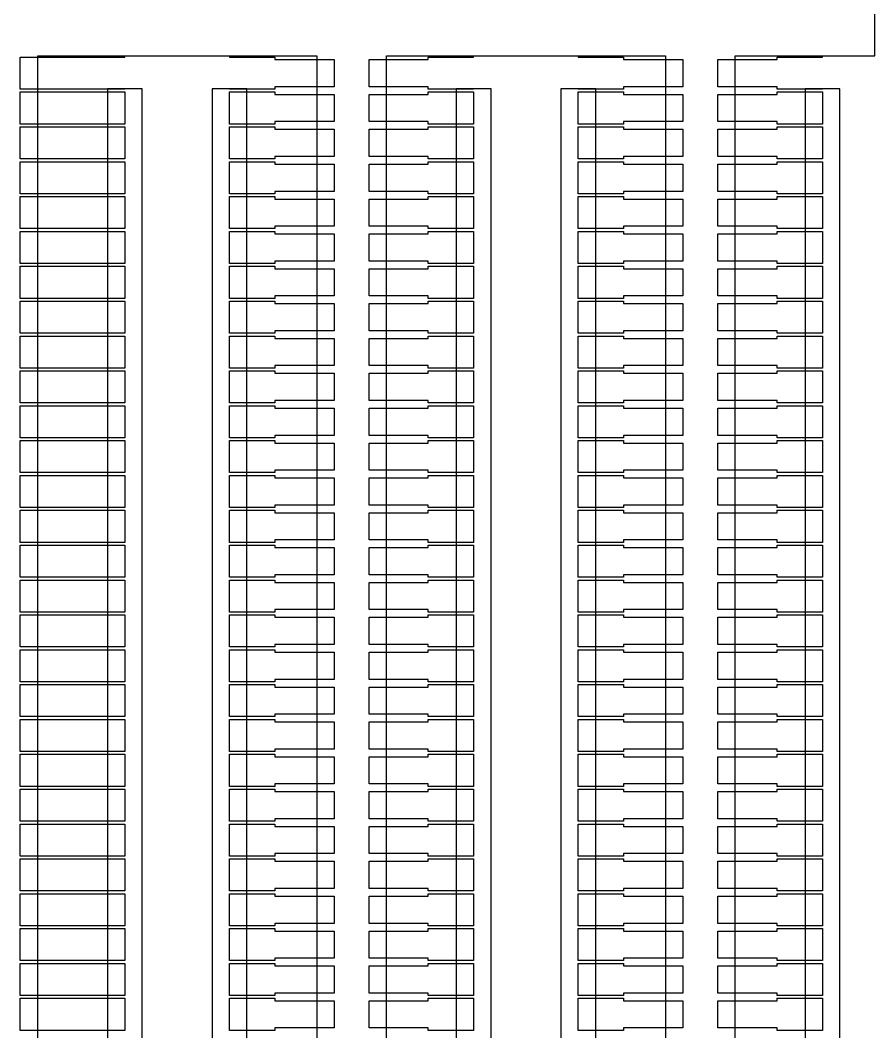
# Model space of a CAD drawing. Extents: x -38350 to 38650, y -35000 to 36000.
# Drawn here: x 20510 to 21000, y 24440 to 25020 of the extents above; entities that cross this region are included whole.
import ezdxf

# ---------------------------------------------------------------- set-up
doc = ezdxf.new("R2010")
doc.units = 0
doc.header["$MEASUREMENT"] = 0
doc.layers.add('Layer1', color=10, linetype='Continuous')

msp = doc.modelspace()

# ---------------------------------------------------------------- linework, layer by layer
for p, q in [((21000, 25000), (21000, 32000)), ((20510, 24980.8), (20510, 24999.2)), ((20510, 24999.2), (20570, 24999.2)), ((20570, 24999.2), (20570, 25000)), ((20570, 25000), (20630, 25000)), ((20630, 25000), (20630, 24999.2)), ((20630, 24999.2), (20656, 24999.2)), ((20656, 24999.2), (20656, 24997.8)), ((20656, 24997.8), (20690, 24997.8)), ((20690, 24997.8), (20690, 24982.2)), ((20710, 24982.2), (20710, 24997.8)), ((20710, 24997.8), (20744, 24997.8)), ((20744, 24997.8), (20744, 24999.2)), ((20744, 24999.2), (20770, 24999.2)), ((20770, 24999.2), (20770, 25000)), ((20770, 25000), (20830, 25000)), ((20830, 25000), (20830, 24999.2)), ((20830, 24999.2), (20856, 24999.2)), ((20856, 24999.2), (20856, 24997.8)), ((20856, 24997.8), (20890, 24997.8)), ((20890, 24997.8), (20890, 24982.2)), ((20910, 24982.2), (20910, 24997.8)), ((20910, 24997.8), (20944, 24997.8)), ((20944, 24997.8), (20944, 24999.2)), ((20944, 24999.2), (20970, 24999.2)), ((20970, 24999.2), (20970, 25000)), ((20970, 25000), (21000, 25000)), ((20570, 24980.8), (20510, 24980.8)), ((20580, 24981), (20570, 24981)), ((20570, 24981), (20570, 24980.8)), ((20580, 24000), (20580, 24981)), ((20630, 24981), (20620, 24981)), ((20620, 24981), (20620, 24000)), ((20630, 24980.8), (20630, 24981)), ((20656, 24980.8), (20630, 24980.8)), ((20690, 24982.2), (20656, 24982.2)), ((20656, 24982.2), (20656, 24980.8)), ((20744, 24982.2), (20710, 24982.2)), ((20744, 24980.8), (20744, 24982.2)), ((20770, 24980.8), (20744, 24980.8)), ((20780, 24981), (20770, 24981)), ((20770, 24981), (20770, 24980.8)), ((20780, 24000), (20780, 24981)), ((20830, 24981), (20820, 24981)), ((20820, 24981), (20820, 24000)), ((20830, 24980.8), (20830, 24981)), ((20856, 24980.8), (20830, 24980.8)), ((20890, 24982.2), (20856, 24982.2)), ((20856, 24982.2), (20856, 24980.8)), ((20944, 24982.2), (20910, 24982.2)), ((20944, 24980.8), (20944, 24982.2)), ((20970, 24980.8), (20944, 24980.8)), ((20980, 24981), (20970, 24981)), ((20970, 24981), (20970, 24980.8)), ((20980, 24000), (20980, 24981)), ((20510, 24960.8), (20510, 24979.2)), ((20510, 24979.2), (20570, 24979.2)), ((20570, 24979.2), (20570, 24960.8)), ((20630, 24960.8), (20630, 24979.2)), ((20630, 24979.2), (20656, 24979.2)), ((20656, 24979.2), (20656, 24977.8)), ((20656, 24977.8), (20690, 24977.8)), ((20690, 24977.8), (20690, 24962.2)), ((20710, 24962.2), (20710, 24977.8)), ((20710, 24977.8), (20744, 24977.8)), ((20744, 24977.8), (20744, 24979.2)), ((20744, 24979.2), (20770, 24979.2)), ((20770, 24979.2), (20770, 24960.8)), ((20830, 24960.8), (20830, 24979.2)), ((20830, 24979.2), (20856, 24979.2)), ((20856, 24979.2), (20856, 24977.8)), ((20856, 24977.8), (20890, 24977.8)), ((20890, 24977.8), (20890, 24962.2)), ((20910, 24962.2), (20910, 24977.8)), ((20910, 24977.8), (20944, 24977.8)), ((20944, 24977.8), (20944, 24979.2)), ((20944, 24979.2), (20970, 24979.2)), ((20970, 24979.2), (20970, 24960.8)), ((20690, 24962.2), (20656, 24962.2)), ((20656, 24962.2), (20656, 24960.8)), ((20744, 24962.2), (20710, 24962.2)), ((20744, 24960.8), (20744, 24962.2)), ((20890, 24962.2), (20856, 24962.2)), ((20856, 24962.2), (20856, 24960.8)), ((20944, 24962.2), (20910, 24962.2)), ((20944, 24960.8), (20944, 24962.2)), ((20570, 24960.8), (20510, 24960.8)), ((20510, 24940.8), (20510, 24959.2)), ((20510, 24959.2), (20570, 24959.2)), ((20570, 24959.2), (20570, 24940.8)), ((20656, 24960.8), (20630, 24960.8)), ((20630, 24940.8), (20630, 24959.2)), ((20630, 24959.2), (20656, 24959.2)), ((20656, 24959.2), (20656, 24957.8)), ((20656, 24957.8), (20690, 24957.8)), ((20690, 24957.8), (20690, 24942.2)), ((20710, 24942.2), (20710, 24957.8)), ((20710, 24957.8), (20744, 24957.8)), ((20770, 24960.8), (20744, 24960.8)), ((20744, 24957.8), (20744, 24959.2)), ((20744, 24959.2), (20770, 24959.2)), ((20770, 24959.2), (20770, 24940.8)), ((20856, 24960.8), (20830, 24960.8)), ((20830, 24940.8), (20830, 24959.2)), ((20830, 24959.2), (20856, 24959.2)), ((20856, 24959.2), (20856, 24957.8)), ((20856, 24957.8), (20890, 24957.8)), ((20890, 24957.8), (20890, 24942.2)), ((20910, 24942.2), (20910, 24957.8)), ((20910, 24957.8), (20944, 24957.8)), ((20970, 24960.8), (20944, 24960.8)), ((20944, 24957.8), (20944, 24959.2)), ((20944, 24959.2), (20970, 24959.2)), ((20970, 24959.2), (20970, 24940.8)), ((20570, 24940.8), (20510, 24940.8)), ((20510, 24920.8), (20510, 24939.2)), ((20510, 24939.2), (20570, 24939.2)), ((20570, 24939.2), (20570, 24920.8)), ((20656, 24940.8), (20630, 24940.8)), ((20630, 24920.8), (20630, 24939.2)), ((20630, 24939.2), (20656, 24939.2)), ((20690, 24942.2), (20656, 24942.2)), ((20656, 24942.2), (20656, 24940.8)), ((20656, 24939.2), (20656, 24937.8)), ((20744, 24942.2), (20710, 24942.2)), ((20744, 24940.8), (20744, 24942.2)), ((20770, 24940.8), (20744, 24940.8)), ((20744, 24937.8), (20744, 24939.2)), ((20744, 24939.2), (20770, 24939.2)), ((20770, 24939.2), (20770, 24920.8)), ((20856, 24940.8), (20830, 24940.8)), ((20830, 24920.8), (20830, 24939.2)), ((20830, 24939.2), (20856, 24939.2)), ((20890, 24942.2), (20856, 24942.2)), ((20856, 24942.2), (20856, 24940.8)), ((20856, 24939.2), (20856, 24937.8)), ((20944, 24942.2), (20910, 24942.2)), ((20944, 24940.8), (20944, 24942.2)), ((20970, 24940.8), (20944, 24940.8)), ((20944, 24937.8), (20944, 24939.2)), ((20944, 24939.2), (20970, 24939.2)), ((20970, 24939.2), (20970, 24920.8)), ((20656, 24937.8), (20690, 24937.8)), ((20690, 24937.8), (20690, 24922.2)), ((20710, 24922.2), (20710, 24937.8)), ((20710, 24937.8), (20744, 24937.8)), ((20856, 24937.8), (20890, 24937.8)), ((20890, 24937.8), (20890, 24922.2)), ((20910, 24922.2), (20910, 24937.8)), ((20910, 24937.8), (20944, 24937.8)), ((20690, 24922.2), (20656, 24922.2)), ((20656, 24922.2), (20656, 24920.8)), ((20744, 24922.2), (20710, 24922.2)), ((20744, 24920.8), (20744, 24922.2)), ((20890, 24922.2), (20856, 24922.2)), ((20856, 24922.2), (20856, 24920.8)), ((20944, 24922.2), (20910, 24922.2)), ((20944, 24920.8), (20944, 24922.2)), ((20570, 24920.8), (20510, 24920.8)), ((20510, 24900.8), (20510, 24919.2)), ((20510, 24919.2), (20570, 24919.2)), ((20570, 24919.2), (20570, 24900.8)), ((20656, 24920.8), (20630, 24920.8)), ((20630, 24900.8), (20630, 24919.2)), ((20630, 24919.2), (20656, 24919.2)), ((20656, 24919.2), (20656, 24917.8)), ((20656, 24917.8), (20690, 24917.8)), ((20690, 24917.8), (20690, 24902.2)), ((20710, 24902.2), (20710, 24917.8)), ((20710, 24917.8), (20744, 24917.8)), ((20770, 24920.8), (20744, 24920.8)), ((20744, 24917.8), (20744, 24919.2)), ((20744, 24919.2), (20770, 24919.2)), ((20770, 24919.2), (20770, 24900.8)), ((20856, 24920.8), (20830, 24920.8)), ((20830, 24900.8), (20830, 24919.2)), ((20830, 24919.2), (20856, 24919.2)), ((20856, 24919.2), (20856, 24917.8)), ((20856, 24917.8), (20890, 24917.8)), ((20890, 24917.8), (20890, 24902.2)), ((20910, 24902.2), (20910, 24917.8)), ((20910, 24917.8), (20944, 24917.8)), ((20970, 24920.8), (20944, 24920.8)), ((20944, 24917.8), (20944, 24919.2)), ((20944, 24919.2), (20970, 24919.2)), ((20970, 24919.2), (20970, 24900.8)), ((20570, 24900.8), (20510, 24900.8)), ((20510, 24880.8), (20510, 24899.2)), ((20510, 24899.2), (20570, 24899.2)), ((20570, 24899.2), (20570, 24880.8)), ((20656, 24900.8), (20630, 24900.8)), ((20630, 24880.8), (20630, 24899.2)), ((20630, 24899.2), (20656, 24899.2)), ((20690, 24902.2), (20656, 24902.2)), ((20656, 24902.2), (20656, 24900.8)), ((20656, 24899.2), (20656, 24897.8)), ((20744, 24902.2), (20710, 24902.2)), ((20744, 24900.8), (20744, 24902.2)), ((20770, 24900.8), (20744, 24900.8)), ((20744, 24897.8), (20744, 24899.2)), ((20744, 24899.2), (20770, 24899.2)), ((20770, 24899.2), (20770, 24880.8)), ((20856, 24900.8), (20830, 24900.8)), ((20830, 24880.8), (20830, 24899.2)), ((20830, 24899.2), (20856, 24899.2)), ((20890, 24902.2), (20856, 24902.2)), ((20856, 24902.2), (20856, 24900.8)), ((20856, 24899.2), (20856, 24897.8)), ((20944, 24902.2), (20910, 24902.2)), ((20944, 24900.8), (20944, 24902.2)), ((20970, 24900.8), (20944, 24900.8)), ((20944, 24897.8), (20944, 24899.2)), ((20944, 24899.2), (20970, 24899.2)), ((20970, 24899.2), (20970, 24880.8)), ((20656, 24897.8), (20690, 24897.8)), ((20690, 24897.8), (20690, 24882.2)), ((20710, 24882.2), (20710, 24897.8)), ((20710, 24897.8), (20744, 24897.8)), ((20856, 24897.8), (20890, 24897.8)), ((20890, 24897.8), (20890, 24882.2)), ((20910, 24882.2), (20910, 24897.8)), ((20910, 24897.8), (20944, 24897.8)), ((20570, 24880.8), (20510, 24880.8)), ((20656, 24880.8), (20630, 24880.8)), ((20690, 24882.2), (20656, 24882.2)), ((20656, 24882.2), (20656, 24880.8)), ((20744, 24882.2), (20710, 24882.2)), ((20744, 24880.8), (20744, 24882.2)), ((20770, 24880.8), (20744, 24880.8)), ((20856, 24880.8), (20830, 24880.8)), ((20890, 24882.2), (20856, 24882.2)), ((20856, 24882.2), (20856, 24880.8)), ((20944, 24882.2), (20910, 24882.2)), ((20944, 24880.8), (20944, 24882.2)), ((20970, 24880.8), (20944, 24880.8)), ((20510, 24860.8), (20510, 24879.2)), ((20510, 24879.2), (20570, 24879.2)), ((20570, 24879.2), (20570, 24860.8)), ((20630, 24860.8), (20630, 24879.2)), ((20630, 24879.2), (20656, 24879.2)), ((20656, 24879.2), (20656, 24877.8)), ((20656, 24877.8), (20690, 24877.8)), ((20690, 24877.8), (20690, 24862.2)), ((20710, 24862.2), (20710, 24877.8)), ((20710, 24877.8), (20744, 24877.8)), ((20744, 24877.8), (20744, 24879.2)), ((20744, 24879.2), (20770, 24879.2)), ((20770, 24879.2), (20770, 24860.8)), ((20830, 24860.8), (20830, 24879.2)), ((20830, 24879.2), (20856, 24879.2)), ((20856, 24879.2), (20856, 24877.8)), ((20856, 24877.8), (20890, 24877.8)), ((20890, 24877.8), (20890, 24862.2)), ((20910, 24862.2), (20910, 24877.8)), ((20910, 24877.8), (20944, 24877.8)), ((20944, 24877.8), (20944, 24879.2)), ((20944, 24879.2), (20970, 24879.2)), ((20970, 24879.2), (20970, 24860.8)), ((20570, 24860.8), (20510, 24860.8)), ((20510, 24840.8), (20510, 24859.2)), ((20510, 24859.2), (20570, 24859.2)), ((20570, 24859.2), (20570, 24840.8)), ((20656, 24860.8), (20630, 24860.8)), ((20630, 24840.8), (20630, 24859.2)), ((20630, 24859.2), (20656, 24859.2)), ((20690, 24862.2), (20656, 24862.2)), ((20656, 24862.2), (20656, 24860.8)), ((20656, 24859.2), (20656, 24857.8)), ((20656, 24857.8), (20690, 24857.8)), ((20690, 24857.8), (20690, 24842.2)), ((20744, 24862.2), (20710, 24862.2)), ((20710, 24842.2), (20710, 24857.8)), ((20710, 24857.8), (20744, 24857.8)), ((20744, 24860.8), (20744, 24862.2)), ((20770, 24860.8), (20744, 24860.8)), ((20744, 24857.8), (20744, 24859.2)), ((20744, 24859.2), (20770, 24859.2)), ((20770, 24859.2), (20770, 24840.8)), ((20856, 24860.8), (20830, 24860.8)), ((20830, 24840.8), (20830, 24859.2)), ((20830, 24859.2), (20856, 24859.2)), ((20890, 24862.2), (20856, 24862.2)), ((20856, 24862.2), (20856, 24860.8)), ((20856, 24859.2), (20856, 24857.8)), ((20856, 24857.8), (20890, 24857.8)), ((20890, 24857.8), (20890, 24842.2)), ((20944, 24862.2), (20910, 24862.2)), ((20910, 24842.2), (20910, 24857.8)), ((20910, 24857.8), (20944, 24857.8)), ((20944, 24860.8), (20944, 24862.2)), ((20970, 24860.8), (20944, 24860.8)), ((20944, 24857.8), (20944, 24859.2)), ((20944, 24859.2), (20970, 24859.2)), ((20970, 24859.2), (20970, 24840.8)), ((20570, 24840.8), (20510, 24840.8)), ((20656, 24840.8), (20630, 24840.8)), ((20690, 24842.2), (20656, 24842.2)), ((20656, 24842.2), (20656, 24840.8)), ((20744, 24842.2), (20710, 24842.2)), ((20744, 24840.8), (20744, 24842.2)), ((20770, 24840.8), (20744, 24840.8)), ((20856, 24840.8), (20830, 24840.8)), ((20890, 24842.2), (20856, 24842.2)), ((20856, 24842.2), (20856, 24840.8)), ((20944, 24842.2), (20910, 24842.2)), ((20944, 24840.8), (20944, 24842.2)), ((20970, 24840.8), (20944, 24840.8)), ((20510, 24820.8), (20510, 24839.2)), ((20510, 24839.2), (20570, 24839.2)), ((20570, 24839.2), (20570, 24820.8)), ((20630, 24820.8), (20630, 24839.2)), ((20630, 24839.2), (20656, 24839.2)), ((20656, 24839.2), (20656, 24837.8)), ((20656, 24837.8), (20690, 24837.8)), ((20690, 24837.8), (20690, 24822.2)), ((20710, 24822.2), (20710, 24837.8)), ((20710, 24837.8), (20744, 24837.8)), ((20744, 24837.8), (20744, 24839.2)), ((20744, 24839.2), (20770, 24839.2)), ((20770, 24839.2), (20770, 24820.8)), ((20830, 24820.8), (20830, 24839.2)), ((20830, 24839.2), (20856, 24839.2)), ((20856, 24839.2), (20856, 24837.8)), ((20856, 24837.8), (20890, 24837.8)), ((20890, 24837.8), (20890, 24822.2)), ((20910, 24822.2), (20910, 24837.8)), ((20910, 24837.8), (20944, 24837.8)), ((20944, 24837.8), (20944, 24839.2)), ((20944, 24839.2), (20970, 24839.2)), ((20970, 24839.2), (20970, 24820.8)), ((20570, 24820.8), (20510, 24820.8)), ((20510, 24800.8), (20510, 24819.2)), ((20510, 24819.2), (20570, 24819.2)), ((20570, 24819.2), (20570, 24800.8)), ((20656, 24820.8), (20630, 24820.8)), ((20630, 24800.8), (20630, 24819.2)), ((20630, 24819.2), (20656, 24819.2)), ((20690, 24822.2), (20656, 24822.2)), ((20656, 24822.2), (20656, 24820.8)), ((20656, 24819.2), (20656, 24817.8)), ((20656, 24817.8), (20690, 24817.8)), ((20690, 24817.8), (20690, 24802.2)), ((20744, 24822.2), (20710, 24822.2)), ((20710, 24802.2), (20710, 24817.8)), ((20710, 24817.8), (20744, 24817.8)), ((20744, 24820.8), (20744, 24822.2)), ((20770, 24820.8), (20744, 24820.8)), ((20744, 24817.8), (20744, 24819.2)), ((20744, 24819.2), (20770, 24819.2)), ((20770, 24819.2), (20770, 24800.8)), ((20856, 24820.8), (20830, 24820.8)), ((20830, 24800.8), (20830, 24819.2)), ((20830, 24819.2), (20856, 24819.2)), ((20890, 24822.2), (20856, 24822.2)), ((20856, 24822.2), (20856, 24820.8)), ((20856, 24819.2), (20856, 24817.8)), ((20856, 24817.8), (20890, 24817.8)), ((20890, 24817.8), (20890, 24802.2)), ((20944, 24822.2), (20910, 24822.2)), ((20910, 24802.2), (20910, 24817.8)), ((20910, 24817.8), (20944, 24817.8)), ((20944, 24820.8), (20944, 24822.2)), ((20970, 24820.8), (20944, 24820.8)), ((20944, 24817.8), (20944, 24819.2)), ((20944, 24819.2), (20970, 24819.2)), ((20970, 24819.2), (20970, 24800.8)), ((20570, 24800.8), (20510, 24800.8)), ((20656, 24800.8), (20630, 24800.8)), ((20690, 24802.2), (20656, 24802.2)), ((20656, 24802.2), (20656, 24800.8)), ((20744, 24802.2), (20710, 24802.2)), ((20744, 24800.8), (20744, 24802.2)), ((20770, 24800.8), (20744, 24800.8)), ((20856, 24800.8), (20830, 24800.8)), ((20890, 24802.2), (20856, 24802.2)), ((20856, 24802.2), (20856, 24800.8)), ((20944, 24802.2), (20910, 24802.2)), ((20944, 24800.8), (20944, 24802.2)), ((20970, 24800.8), (20944, 24800.8)), ((20510, 24780.8), (20510, 24799.2)), ((20510, 24799.2), (20570, 24799.2)), ((20570, 24799.2), (20570, 24780.8)), ((20630, 24780.8), (20630, 24799.2)), ((20630, 24799.2), (20656, 24799.2)), ((20656, 24799.2), (20656, 24797.8)), ((20656, 24797.8), (20690, 24797.8)), ((20690, 24797.8), (20690, 24782.2)), ((20710, 24782.2), (20710, 24797.8)), ((20710, 24797.8), (20744, 24797.8)), ((20744, 24797.8), (20744, 24799.2)), ((20744, 24799.2), (20770, 24799.2)), ((20770, 24799.2), (20770, 24780.8)), ((20830, 24780.8), (20830, 24799.2)), ((20830, 24799.2), (20856, 24799.2)), ((20856, 24799.2), (20856, 24797.8)), ((20856, 24797.8), (20890, 24797.8)), ((20890, 24797.8), (20890, 24782.2)), ((20910, 24782.2), (20910, 24797.8)), ((20910, 24797.8), (20944, 24797.8)), ((20944, 24797.8), (20944, 24799.2)), ((20944, 24799.2), (20970, 24799.2)), ((20970, 24799.2), (20970, 24780.8)), ((20690, 24782.2), (20656, 24782.2)), ((20656, 24782.2), (20656, 24780.8)), ((20744, 24782.2), (20710, 24782.2)), ((20744, 24780.8), (20744, 24782.2)), ((20890, 24782.2), (20856, 24782.2)), ((20856, 24782.2), (20856, 24780.8)), ((20944, 24782.2), (20910, 24782.2)), ((20944, 24780.8), (20944, 24782.2)), ((20570, 24780.8), (20510, 24780.8)), ((20510, 24760.8), (20510, 24779.2)), ((20510, 24779.2), (20570, 24779.2)), ((20570, 24779.2), (20570, 24760.8)), ((20656, 24780.8), (20630, 24780.8)), ((20630, 24760.8), (20630, 24779.2)), ((20630, 24779.2), (20656, 24779.2)), ((20656, 24779.2), (20656, 24777.8)), ((20656, 24777.8), (20690, 24777.8)), ((20690, 24777.8), (20690, 24762.2)), ((20710, 24762.2), (20710, 24777.8)), ((20710, 24777.8), (20744, 24777.8)), ((20770, 24780.8), (20744, 24780.8)), ((20744, 24777.8), (20744, 24779.2)), ((20744, 24779.2), (20770, 24779.2)), ((20770, 24779.2), (20770, 24760.8)), ((20856, 24780.8), (20830, 24780.8)), ((20830, 24760.8), (20830, 24779.2)), ((20830, 24779.2), (20856, 24779.2)), ((20856, 24779.2), (20856, 24777.8)), ((20856, 24777.8), (20890, 24777.8)), ((20890, 24777.8), (20890, 24762.2)), ((20910, 24762.2), (20910, 24777.8)), ((20910, 24777.8), (20944, 24777.8)), ((20970, 24780.8), (20944, 24780.8)), ((20944, 24777.8), (20944, 24779.2)), ((20944, 24779.2), (20970, 24779.2)), ((20970, 24779.2), (20970, 24760.8)), ((20570, 24760.8), (20510, 24760.8)), ((20510, 24740.8), (20510, 24759.2)), ((20510, 24759.2), (20570, 24759.2)), ((20570, 24759.2), (20570, 24740.8)), ((20656, 24760.8), (20630, 24760.8)), ((20630, 24740.8), (20630, 24759.2)), ((20630, 24759.2), (20656, 24759.2)), ((20690, 24762.2), (20656, 24762.2)), ((20656, 24762.2), (20656, 24760.8)), ((20656, 24759.2), (20656, 24757.8)), ((20744, 24762.2), (20710, 24762.2)), ((20744, 24760.8), (20744, 24762.2)), ((20770, 24760.8), (20744, 24760.8)), ((20744, 24757.8), (20744, 24759.2)), ((20744, 24759.2), (20770, 24759.2)), ((20770, 24759.2), (20770, 24740.8)), ((20856, 24760.8), (20830, 24760.8)), ((20830, 24740.8), (20830, 24759.2)), ((20830, 24759.2), (20856, 24759.2)), ((20890, 24762.2), (20856, 24762.2)), ((20856, 24762.2), (20856, 24760.8)), ((20856, 24759.2), (20856, 24757.8)), ((20944, 24762.2), (20910, 24762.2)), ((20944, 24760.8), (20944, 24762.2)), ((20970, 24760.8), (20944, 24760.8)), ((20944, 24757.8), (20944, 24759.2)), ((20944, 24759.2), (20970, 24759.2)), ((20970, 24759.2), (20970, 24740.8)), ((20656, 24757.8), (20690, 24757.8)), ((20690, 24757.8), (20690, 24742.2)), ((20710, 24742.2), (20710, 24757.8)), ((20710, 24757.8), (20744, 24757.8)), ((20856, 24757.8), (20890, 24757.8)), ((20890, 24757.8), (20890, 24742.2)), ((20910, 24742.2), (20910, 24757.8)), ((20910, 24757.8), (20944, 24757.8)), ((20690, 24742.2), (20656, 24742.2)), ((20656, 24742.2), (20656, 24740.8)), ((20744, 24742.2), (20710, 24742.2)), ((20744, 24740.8), (20744, 24742.2)), ((20890, 24742.2), (20856, 24742.2)), ((20856, 24742.2), (20856, 24740.8)), ((20944, 24742.2), (20910, 24742.2)), ((20944, 24740.8), (20944, 24742.2)), ((20570, 24740.8), (20510, 24740.8)), ((20510, 24720.8), (20510, 24739.2)), ((20510, 24739.2), (20570, 24739.2)), ((20570, 24739.2), (20570, 24720.8)), ((20656, 24740.8), (20630, 24740.8)), ((20630, 24720.8), (20630, 24739.2)), ((20630, 24739.2), (20656, 24739.2)), ((20656, 24739.2), (20656, 24737.8)), ((20656, 24737.8), (20690, 24737.8)), ((20690, 24737.8), (20690, 24722.2)), ((20710, 24722.2), (20710, 24737.8)), ((20710, 24737.8), (20744, 24737.8)), ((20770, 24740.8), (20744, 24740.8)), ((20744, 24737.8), (20744, 24739.2)), ((20744, 24739.2), (20770, 24739.2)), ((20770, 24739.2), (20770, 24720.8)), ((20856, 24740.8), (20830, 24740.8)), ((20830, 24720.8), (20830, 24739.2)), ((20830, 24739.2), (20856, 24739.2)), ((20856, 24739.2), (20856, 24737.8)), ((20856, 24737.8), (20890, 24737.8)), ((20890, 24737.8), (20890, 24722.2)), ((20910, 24722.2), (20910, 24737.8)), ((20910, 24737.8), (20944, 24737.8)), ((20970, 24740.8), (20944, 24740.8)), ((20944, 24737.8), (20944, 24739.2)), ((20944, 24739.2), (20970, 24739.2)), ((20970, 24739.2), (20970, 24720.8)), ((20570, 24720.8), (20510, 24720.8)), ((20510, 24700.8), (20510, 24719.2)), ((20510, 24719.2), (20570, 24719.2)), ((20570, 24719.2), (20570, 24700.8)), ((20656, 24720.8), (20630, 24720.8)), ((20630, 24700.8), (20630, 24719.2)), ((20630, 24719.2), (20656, 24719.2)), ((20690, 24722.2), (20656, 24722.2)), ((20656, 24722.2), (20656, 24720.8)), ((20656, 24719.2), (20656, 24717.8)), ((20744, 24722.2), (20710, 24722.2)), ((20744, 24720.8), (20744, 24722.2)), ((20770, 24720.8), (20744, 24720.8)), ((20744, 24717.8), (20744, 24719.2)), ((20744, 24719.2), (20770, 24719.2)), ((20770, 24719.2), (20770, 24700.8)), ((20856, 24720.8), (20830, 24720.8)), ((20830, 24700.8), (20830, 24719.2)), ((20830, 24719.2), (20856, 24719.2)), ((20890, 24722.2), (20856, 24722.2)), ((20856, 24722.2), (20856, 24720.8)), ((20856, 24719.2), (20856, 24717.8)), ((20944, 24722.2), (20910, 24722.2)), ((20944, 24720.8), (20944, 24722.2)), ((20970, 24720.8), (20944, 24720.8)), ((20944, 24717.8), (20944, 24719.2)), ((20944, 24719.2), (20970, 24719.2)), ((20970, 24719.2), (20970, 24700.8)), ((20656, 24717.8), (20690, 24717.8)), ((20690, 24717.8), (20690, 24702.2)), ((20710, 24702.2), (20710, 24717.8)), ((20710, 24717.8), (20744, 24717.8)), ((20856, 24717.8), (20890, 24717.8)), ((20890, 24717.8), (20890, 24702.2)), ((20910, 24702.2), (20910, 24717.8)), ((20910, 24717.8), (20944, 24717.8)), ((20570, 24700.8), (20510, 24700.8)), ((20656, 24700.8), (20630, 24700.8)), ((20690, 24702.2), (20656, 24702.2)), ((20656, 24702.2), (20656, 24700.8)), ((20744, 24702.2), (20710, 24702.2)), ((20744, 24700.8), (20744, 24702.2)), ((20770, 24700.8), (20744, 24700.8)), ((20856, 24700.8), (20830, 24700.8)), ((20890, 24702.2), (20856, 24702.2)), ((20856, 24702.2), (20856, 24700.8)), ((20944, 24702.2), (20910, 24702.2)), ((20944, 24700.8), (20944, 24702.2)), ((20970, 24700.8), (20944, 24700.8)), ((20510, 24680.8), (20510, 24699.2)), ((20510, 24699.2), (20570, 24699.2)), ((20570, 24699.2), (20570, 24680.8)), ((20630, 24680.8), (20630, 24699.2)), ((20630, 24699.2), (20656, 24699.2)), ((20656, 24699.2), (20656, 24697.8)), ((20656, 24697.8), (20690, 24697.8)), ((20690, 24697.8), (20690, 24682.2)), ((20710, 24682.2), (20710, 24697.8)), ((20710, 24697.8), (20744, 24697.8)), ((20744, 24697.8), (20744, 24699.2)), ((20744, 24699.2), (20770, 24699.2)), ((20770, 24699.2), (20770, 24680.8)), ((20830, 24680.8), (20830, 24699.2)), ((20830, 24699.2), (20856, 24699.2)), ((20856, 24699.2), (20856, 24697.8)), ((20856, 24697.8), (20890, 24697.8)), ((20890, 24697.8), (20890, 24682.2)), ((20910, 24682.2), (20910, 24697.8)), ((20910, 24697.8), (20944, 24697.8)), ((20944, 24697.8), (20944, 24699.2)), ((20944, 24699.2), (20970, 24699.2)), ((20970, 24699.2), (20970, 24680.8)), ((20570, 24680.8), (20510, 24680.8)), ((20510, 24660.8), (20510, 24679.2)), ((20510, 24679.2), (20570, 24679.2)), ((20570, 24679.2), (20570, 24660.8)), ((20656, 24680.8), (20630, 24680.8)), ((20630, 24660.8), (20630, 24679.2)), ((20630, 24679.2), (20656, 24679.2)), ((20690, 24682.2), (20656, 24682.2)), ((20656, 24682.2), (20656, 24680.8)), ((20656, 24679.2), (20656, 24677.8)), ((20656, 24677.8), (20690, 24677.8)), ((20690, 24677.8), (20690, 24662.2)), ((20744, 24682.2), (20710, 24682.2)), ((20710, 24662.2), (20710, 24677.8)), ((20710, 24677.8), (20744, 24677.8)), ((20744, 24680.8), (20744, 24682.2)), ((20770, 24680.8), (20744, 24680.8)), ((20744, 24677.8), (20744, 24679.2)), ((20744, 24679.2), (20770, 24679.2)), ((20770, 24679.2), (20770, 24660.8)), ((20856, 24680.8), (20830, 24680.8)), ((20830, 24660.8), (20830, 24679.2)), ((20830, 24679.2), (20856, 24679.2)), ((20890, 24682.2), (20856, 24682.2)), ((20856, 24682.2), (20856, 24680.8)), ((20856, 24679.2), (20856, 24677.8)), ((20856, 24677.8), (20890, 24677.8)), ((20890, 24677.8), (20890, 24662.2)), ((20944, 24682.2), (20910, 24682.2)), ((20910, 24662.2), (20910, 24677.8)), ((20910, 24677.8), (20944, 24677.8)), ((20944, 24680.8), (20944, 24682.2)), ((20970, 24680.8), (20944, 24680.8)), ((20944, 24677.8), (20944, 24679.2)), ((20944, 24679.2), (20970, 24679.2)), ((20970, 24679.2), (20970, 24660.8)), ((20570, 24660.8), (20510, 24660.8)), ((20656, 24660.8), (20630, 24660.8)), ((20690, 24662.2), (20656, 24662.2)), ((20656, 24662.2), (20656, 24660.8)), ((20744, 24662.2), (20710, 24662.2)), ((20744, 24660.8), (20744, 24662.2)), ((20770, 24660.8), (20744, 24660.8)), ((20856, 24660.8), (20830, 24660.8)), ((20890, 24662.2), (20856, 24662.2)), ((20856, 24662.2), (20856, 24660.8)), ((20944, 24662.2), (20910, 24662.2)), ((20944, 24660.8), (20944, 24662.2)), ((20970, 24660.8), (20944, 24660.8)), ((20510, 24640.8), (20510, 24659.2)), ((20510, 24659.2), (20570, 24659.2)), ((20570, 24659.2), (20570, 24640.8)), ((20630, 24640.8), (20630, 24659.2)), ((20630, 24659.2), (20656, 24659.2)), ((20656, 24659.2), (20656, 24657.8)), ((20656, 24657.8), (20690, 24657.8)), ((20690, 24657.8), (20690, 24642.2)), ((20710, 24642.2), (20710, 24657.8)), ((20710, 24657.8), (20744, 24657.8)), ((20744, 24657.8), (20744, 24659.2)), ((20744, 24659.2), (20770, 24659.2)), ((20770, 24659.2), (20770, 24640.8)), ((20830, 24640.8), (20830, 24659.2)), ((20830, 24659.2), (20856, 24659.2)), ((20856, 24659.2), (20856, 24657.8)), ((20856, 24657.8), (20890, 24657.8)), ((20890, 24657.8), (20890, 24642.2)), ((20910, 24642.2), (20910, 24657.8)), ((20910, 24657.8), (20944, 24657.8)), ((20944, 24657.8), (20944, 24659.2)), ((20944, 24659.2), (20970, 24659.2)), ((20970, 24659.2), (20970, 24640.8)), ((20570, 24640.8), (20510, 24640.8)), ((20510, 24620.8), (20510, 24639.2)), ((20510, 24639.2), (20570, 24639.2)), ((20570, 24639.2), (20570, 24620.8)), ((20656, 24640.8), (20630, 24640.8)), ((20630, 24620.8), (20630, 24639.2)), ((20630, 24639.2), (20656, 24639.2)), ((20690, 24642.2), (20656, 24642.2)), ((20656, 24642.2), (20656, 24640.8)), ((20656, 24639.2), (20656, 24637.8)), ((20656, 24637.8), (20690, 24637.8)), ((20690, 24637.8), (20690, 24622.2)), ((20744, 24642.2), (20710, 24642.2)), ((20710, 24622.2), (20710, 24637.8)), ((20710, 24637.8), (20744, 24637.8)), ((20744, 24640.8), (20744, 24642.2)), ((20770, 24640.8), (20744, 24640.8)), ((20744, 24637.8), (20744, 24639.2)), ((20744, 24639.2), (20770, 24639.2)), ((20770, 24639.2), (20770, 24620.8)), ((20856, 24640.8), (20830, 24640.8)), ((20830, 24620.8), (20830, 24639.2)), ((20830, 24639.2), (20856, 24639.2)), ((20890, 24642.2), (20856, 24642.2)), ((20856, 24642.2), (20856, 24640.8)), ((20856, 24639.2), (20856, 24637.8)), ((20856, 24637.8), (20890, 24637.8)), ((20890, 24637.8), (20890, 24622.2)), ((20944, 24642.2), (20910, 24642.2)), ((20910, 24622.2), (20910, 24637.8)), ((20910, 24637.8), (20944, 24637.8)), ((20944, 24640.8), (20944, 24642.2)), ((20970, 24640.8), (20944, 24640.8)), ((20944, 24637.8), (20944, 24639.2)), ((20944, 24639.2), (20970, 24639.2)), ((20970, 24639.2), (20970, 24620.8)), ((20570, 24620.8), (20510, 24620.8)), ((20656, 24620.8), (20630, 24620.8)), ((20690, 24622.2), (20656, 24622.2)), ((20656, 24622.2), (20656, 24620.8)), ((20744, 24622.2), (20710, 24622.2)), ((20744, 24620.8), (20744, 24622.2)), ((20770, 24620.8), (20744, 24620.8)), ((20856, 24620.8), (20830, 24620.8)), ((20890, 24622.2), (20856, 24622.2)), ((20856, 24622.2), (20856, 24620.8)), ((20944, 24622.2), (20910, 24622.2)), ((20944, 24620.8), (20944, 24622.2)), ((20970, 24620.8), (20944, 24620.8)), ((20510, 24600.8), (20510, 24619.2)), ((20510, 24619.2), (20570, 24619.2)), ((20570, 24619.2), (20570, 24600.8)), ((20630, 24600.8), (20630, 24619.2)), ((20630, 24619.2), (20656, 24619.2)), ((20656, 24619.2), (20656, 24617.8)), ((20656, 24617.8), (20690, 24617.8)), ((20690, 24617.8), (20690, 24602.2)), ((20710, 24602.2), (20710, 24617.8)), ((20710, 24617.8), (20744, 24617.8)), ((20744, 24617.8), (20744, 24619.2)), ((20744, 24619.2), (20770, 24619.2)), ((20770, 24619.2), (20770, 24600.8)), ((20830, 24600.8), (20830, 24619.2)), ((20830, 24619.2), (20856, 24619.2)), ((20856, 24619.2), (20856, 24617.8)), ((20856, 24617.8), (20890, 24617.8)), ((20890, 24617.8), (20890, 24602.2)), ((20910, 24602.2), (20910, 24617.8)), ((20910, 24617.8), (20944, 24617.8)), ((20944, 24617.8), (20944, 24619.2)), ((20944, 24619.2), (20970, 24619.2)), ((20970, 24619.2), (20970, 24600.8)), ((20690, 24602.2), (20656, 24602.2)), ((20656, 24602.2), (20656, 24600.8)), ((20744, 24602.2), (20710, 24602.2)), ((20744, 24600.8), (20744, 24602.2)), ((20890, 24602.2), (20856, 24602.2)), ((20856, 24602.2), (20856, 24600.8)), ((20944, 24602.2), (20910, 24602.2)), ((20944, 24600.8), (20944, 24602.2)), ((20570, 24600.8), (20510, 24600.8)), ((20510, 24580.8), (20510, 24599.2)), ((20510, 24599.2), (20570, 24599.2)), ((20570, 24599.2), (20570, 24580.8)), ((20656, 24600.8), (20630, 24600.8)), ((20630, 24580.8), (20630, 24599.2)), ((20630, 24599.2), (20656, 24599.2)), ((20656, 24599.2), (20656, 24597.8)), ((20656, 24597.8), (20690, 24597.8)), ((20690, 24597.8), (20690, 24582.2)), ((20710, 24582.2), (20710, 24597.8)), ((20710, 24597.8), (20744, 24597.8)), ((20770, 24600.8), (20744, 24600.8)), ((20744, 24597.8), (20744, 24599.2)), ((20744, 24599.2), (20770, 24599.2)), ((20770, 24599.2), (20770, 24580.8)), ((20856, 24600.8), (20830, 24600.8)), ((20830, 24580.8), (20830, 24599.2)), ((20830, 24599.2), (20856, 24599.2)), ((20856, 24599.2), (20856, 24597.8)), ((20856, 24597.8), (20890, 24597.8)), ((20890, 24597.8), (20890, 24582.2)), ((20910, 24582.2), (20910, 24597.8)), ((20910, 24597.8), (20944, 24597.8)), ((20970, 24600.8), (20944, 24600.8)), ((20944, 24597.8), (20944, 24599.2)), ((20944, 24599.2), (20970, 24599.2)), ((20970, 24599.2), (20970, 24580.8)), ((20570, 24580.8), (20510, 24580.8)), ((20510, 24560.8), (20510, 24579.2)), ((20510, 24579.2), (20570, 24579.2)), ((20570, 24579.2), (20570, 24560.8)), ((20656, 24580.8), (20630, 24580.8)), ((20630, 24560.8), (20630, 24579.2)), ((20630, 24579.2), (20656, 24579.2)), ((20690, 24582.2), (20656, 24582.2)), ((20656, 24582.2), (20656, 24580.8)), ((20656, 24579.2), (20656, 24577.8)), ((20744, 24582.2), (20710, 24582.2)), ((20744, 24580.8), (20744, 24582.2)), ((20770, 24580.8), (20744, 24580.8)), ((20744, 24577.8), (20744, 24579.2)), ((20744, 24579.2), (20770, 24579.2)), ((20770, 24579.2), (20770, 24560.8)), ((20856, 24580.8), (20830, 24580.8)), ((20830, 24560.8), (20830, 24579.2)), ((20830, 24579.2), (20856, 24579.2)), ((20890, 24582.2), (20856, 24582.2)), ((20856, 24582.2), (20856, 24580.8)), ((20856, 24579.2), (20856, 24577.8)), ((20944, 24582.2), (20910, 24582.2)), ((20944, 24580.8), (20944, 24582.2)), ((20970, 24580.8), (20944, 24580.8)), ((20944, 24577.8), (20944, 24579.2)), ((20944, 24579.2), (20970, 24579.2)), ((20970, 24579.2), (20970, 24560.8)), ((20656, 24577.8), (20690, 24577.8)), ((20690, 24577.8), (20690, 24562.2)), ((20710, 24562.2), (20710, 24577.8)), ((20710, 24577.8), (20744, 24577.8)), ((20856, 24577.8), (20890, 24577.8)), ((20890, 24577.8), (20890, 24562.2)), ((20910, 24562.2), (20910, 24577.8)), ((20910, 24577.8), (20944, 24577.8)), ((20690, 24562.2), (20656, 24562.2)), ((20656, 24562.2), (20656, 24560.8)), ((20744, 24562.2), (20710, 24562.2)), ((20744, 24560.8), (20744, 24562.2)), ((20890, 24562.2), (20856, 24562.2)), ((20856, 24562.2), (20856, 24560.8)), ((20944, 24562.2), (20910, 24562.2)), ((20944, 24560.8), (20944, 24562.2)), ((20570, 24560.8), (20510, 24560.8)), ((20510, 24540.8), (20510, 24559.2)), ((20510, 24559.2), (20570, 24559.2)), ((20570, 24559.2), (20570, 24540.8)), ((20656, 24560.8), (20630, 24560.8)), ((20630, 24540.8), (20630, 24559.2)), ((20630, 24559.2), (20656, 24559.2)), ((20656, 24559.2), (20656, 24557.8)), ((20656, 24557.8), (20690, 24557.8)), ((20690, 24557.8), (20690, 24542.2)), ((20710, 24542.2), (20710, 24557.8)), ((20710, 24557.8), (20744, 24557.8)), ((20770, 24560.8), (20744, 24560.8)), ((20744, 24557.8), (20744, 24559.2)), ((20744, 24559.2), (20770, 24559.2)), ((20770, 24559.2), (20770, 24540.8)), ((20856, 24560.8), (20830, 24560.8)), ((20830, 24540.8), (20830, 24559.2)), ((20830, 24559.2), (20856, 24559.2)), ((20856, 24559.2), (20856, 24557.8)), ((20856, 24557.8), (20890, 24557.8)), ((20890, 24557.8), (20890, 24542.2)), ((20910, 24542.2), (20910, 24557.8)), ((20910, 24557.8), (20944, 24557.8)), ((20970, 24560.8), (20944, 24560.8)), ((20944, 24557.8), (20944, 24559.2)), ((20944, 24559.2), (20970, 24559.2)), ((20970, 24559.2), (20970, 24540.8)), ((20570, 24540.8), (20510, 24540.8)), ((20510, 24520.8), (20510, 24539.2)), ((20510, 24539.2), (20570, 24539.2)), ((20570, 24539.2), (20570, 24520.8)), ((20656, 24540.8), (20630, 24540.8)), ((20630, 24520.8), (20630, 24539.2)), ((20630, 24539.2), (20656, 24539.2)), ((20690, 24542.2), (20656, 24542.2)), ((20656, 24542.2), (20656, 24540.8)), ((20656, 24539.2), (20656, 24537.8)), ((20744, 24542.2), (20710, 24542.2)), ((20744, 24540.8), (20744, 24542.2)), ((20770, 24540.8), (20744, 24540.8)), ((20744, 24537.8), (20744, 24539.2)), ((20744, 24539.2), (20770, 24539.2)), ((20770, 24539.2), (20770, 24520.8)), ((20856, 24540.8), (20830, 24540.8)), ((20830, 24520.8), (20830, 24539.2)), ((20830, 24539.2), (20856, 24539.2)), ((20890, 24542.2), (20856, 24542.2)), ((20856, 24542.2), (20856, 24540.8)), ((20856, 24539.2), (20856, 24537.8)), ((20944, 24542.2), (20910, 24542.2)), ((20944, 24540.8), (20944, 24542.2)), ((20970, 24540.8), (20944, 24540.8)), ((20944, 24537.8), (20944, 24539.2)), ((20944, 24539.2), (20970, 24539.2)), ((20970, 24539.2), (20970, 24520.8)), ((20656, 24537.8), (20690, 24537.8)), ((20690, 24537.8), (20690, 24522.2)), ((20710, 24522.2), (20710, 24537.8)), ((20710, 24537.8), (20744, 24537.8)), ((20856, 24537.8), (20890, 24537.8)), ((20890, 24537.8), (20890, 24522.2)), ((20910, 24522.2), (20910, 24537.8)), ((20910, 24537.8), (20944, 24537.8)), ((20690, 24522.2), (20656, 24522.2)), ((20656, 24522.2), (20656, 24520.8)), ((20744, 24522.2), (20710, 24522.2)), ((20744, 24520.8), (20744, 24522.2)), ((20890, 24522.2), (20856, 24522.2)), ((20856, 24522.2), (20856, 24520.8)), ((20944, 24522.2), (20910, 24522.2)), ((20944, 24520.8), (20944, 24522.2)), ((20570, 24520.8), (20510, 24520.8)), ((20510, 24500.8), (20510, 24519.2)), ((20510, 24519.2), (20570, 24519.2)), ((20570, 24519.2), (20570, 24500.8)), ((20656, 24520.8), (20630, 24520.8)), ((20630, 24500.8), (20630, 24519.2)), ((20630, 24519.2), (20656, 24519.2)), ((20656, 24519.2), (20656, 24517.8)), ((20656, 24517.8), (20690, 24517.8)), ((20690, 24517.8), (20690, 24502.2)), ((20710, 24502.2), (20710, 24517.8)), ((20710, 24517.8), (20744, 24517.8)), ((20770, 24520.8), (20744, 24520.8)), ((20744, 24517.8), (20744, 24519.2)), ((20744, 24519.2), (20770, 24519.2)), ((20770, 24519.2), (20770, 24500.8)), ((20856, 24520.8), (20830, 24520.8)), ((20830, 24500.8), (20830, 24519.2)), ((20830, 24519.2), (20856, 24519.2)), ((20856, 24519.2), (20856, 24517.8)), ((20856, 24517.8), (20890, 24517.8)), ((20890, 24517.8), (20890, 24502.2)), ((20910, 24502.2), (20910, 24517.8)), ((20910, 24517.8), (20944, 24517.8)), ((20970, 24520.8), (20944, 24520.8)), ((20944, 24517.8), (20944, 24519.2)), ((20944, 24519.2), (20970, 24519.2)), ((20970, 24519.2), (20970, 24500.8)), ((20570, 24500.8), (20510, 24500.8)), ((20510, 24480.8), (20510, 24499.2)), ((20510, 24499.2), (20570, 24499.2)), ((20570, 24499.2), (20570, 24480.8)), ((20656, 24500.8), (20630, 24500.8)), ((20630, 24480.8), (20630, 24499.2)), ((20630, 24499.2), (20656, 24499.2)), ((20690, 24502.2), (20656, 24502.2)), ((20656, 24502.2), (20656, 24500.8)), ((20656, 24499.2), (20656, 24497.8)), ((20656, 24497.8), (20690, 24497.8)), ((20690, 24497.8), (20690, 24482.2)), ((20744, 24502.2), (20710, 24502.2)), ((20710, 24482.2), (20710, 24497.8)), ((20710, 24497.8), (20744, 24497.8)), ((20744, 24500.8), (20744, 24502.2)), ((20770, 24500.8), (20744, 24500.8)), ((20744, 24497.8), (20744, 24499.2)), ((20744, 24499.2), (20770, 24499.2)), ((20770, 24499.2), (20770, 24480.8)), ((20856, 24500.8), (20830, 24500.8)), ((20830, 24480.8), (20830, 24499.2)), ((20830, 24499.2), (20856, 24499.2)), ((20890, 24502.2), (20856, 24502.2)), ((20856, 24502.2), (20856, 24500.8)), ((20856, 24499.2), (20856, 24497.8)), ((20856, 24497.8), (20890, 24497.8)), ((20890, 24497.8), (20890, 24482.2)), ((20944, 24502.2), (20910, 24502.2)), ((20910, 24482.2), (20910, 24497.8)), ((20910, 24497.8), (20944, 24497.8)), ((20944, 24500.8), (20944, 24502.2)), ((20970, 24500.8), (20944, 24500.8)), ((20944, 24497.8), (20944, 24499.2)), ((20944, 24499.2), (20970, 24499.2)), ((20970, 24499.2), (20970, 24480.8)), ((20570, 24480.8), (20510, 24480.8)), ((20656, 24480.8), (20630, 24480.8)), ((20690, 24482.2), (20656, 24482.2)), ((20656, 24482.2), (20656, 24480.8)), ((20744, 24482.2), (20710, 24482.2)), ((20744, 24480.8), (20744, 24482.2)), ((20770, 24480.8), (20744, 24480.8)), ((20856, 24480.8), (20830, 24480.8)), ((20890, 24482.2), (20856, 24482.2)), ((20856, 24482.2), (20856, 24480.8)), ((20944, 24482.2), (20910, 24482.2)), ((20944, 24480.8), (20944, 24482.2)), ((20970, 24480.8), (20944, 24480.8)), ((20510, 24460.8), (20510, 24479.2)), ((20510, 24479.2), (20570, 24479.2)), ((20570, 24479.2), (20570, 24460.8)), ((20630, 24460.8), (20630, 24479.2)), ((20630, 24479.2), (20656, 24479.2)), ((20656, 24479.2), (20656, 24477.8)), ((20656, 24477.8), (20690, 24477.8)), ((20690, 24477.8), (20690, 24462.2)), ((20710, 24462.2), (20710, 24477.8)), ((20710, 24477.8), (20744, 24477.8)), ((20744, 24477.8), (20744, 24479.2)), ((20744, 24479.2), (20770, 24479.2)), ((20770, 24479.2), (20770, 24460.8)), ((20830, 24460.8), (20830, 24479.2)), ((20830, 24479.2), (20856, 24479.2)), ((20856, 24479.2), (20856, 24477.8)), ((20856, 24477.8), (20890, 24477.8)), ((20890, 24477.8), (20890, 24462.2)), ((20910, 24462.2), (20910, 24477.8)), ((20910, 24477.8), (20944, 24477.8)), ((20944, 24477.8), (20944, 24479.2)), ((20944, 24479.2), (20970, 24479.2)), ((20970, 24479.2), (20970, 24460.8)), ((20570, 24460.8), (20510, 24460.8)), ((20510, 24440.8), (20510, 24459.2)), ((20510, 24459.2), (20570, 24459.2)), ((20570, 24459.2), (20570, 24440.8)), ((20656, 24460.8), (20630, 24460.8)), ((20630, 24440.8), (20630, 24459.2)), ((20630, 24459.2), (20656, 24459.2)), ((20690, 24462.2), (20656, 24462.2)), ((20656, 24462.2), (20656, 24460.8)), ((20656, 24459.2), (20656, 24457.8)), ((20656, 24457.8), (20690, 24457.8)), ((20690, 24457.8), (20690, 24442.2)), ((20744, 24462.2), (20710, 24462.2)), ((20710, 24442.2), (20710, 24457.8)), ((20710, 24457.8), (20744, 24457.8)), ((20744, 24460.8), (20744, 24462.2)), ((20770, 24460.8), (20744, 24460.8)), ((20744, 24457.8), (20744, 24459.2)), ((20744, 24459.2), (20770, 24459.2)), ((20770, 24459.2), (20770, 24440.8)), ((20856, 24460.8), (20830, 24460.8)), ((20830, 24440.8), (20830, 24459.2)), ((20830, 24459.2), (20856, 24459.2)), ((20890, 24462.2), (20856, 24462.2)), ((20856, 24462.2), (20856, 24460.8)), ((20856, 24459.2), (20856, 24457.8)), ((20856, 24457.8), (20890, 24457.8)), ((20890, 24457.8), (20890, 24442.2)), ((20944, 24462.2), (20910, 24462.2)), ((20910, 24442.2), (20910, 24457.8)), ((20910, 24457.8), (20944, 24457.8)), ((20944, 24460.8), (20944, 24462.2)), ((20970, 24460.8), (20944, 24460.8)), ((20944, 24457.8), (20944, 24459.2)), ((20944, 24459.2), (20970, 24459.2)), ((20970, 24459.2), (20970, 24440.8)), ((20570, 24440.8), (20510, 24440.8)), ((20656, 24440.8), (20630, 24440.8)), ((20690, 24442.2), (20656, 24442.2)), ((20656, 24442.2), (20656, 24440.8)), ((20744, 24442.2), (20710, 24442.2)), ((20744, 24440.8), (20744, 24442.2)), ((20770, 24440.8), (20744, 24440.8)), ((20856, 24440.8), (20830, 24440.8)), ((20890, 24442.2), (20856, 24442.2)), ((20856, 24442.2), (20856, 24440.8)), ((20944, 24442.2), (20910, 24442.2)), ((20944, 24440.8), (20944, 24442.2)), ((20970, 24440.8), (20944, 24440.8))]:
    msp.add_line(p, q)
at = {"layer": 'Layer1'}
for p, q in [((21000, 25000), (21000, 32000)), ((20520, 24000), (20520, 25000)), ((20520, 25000), (20680, 25000)), ((20680, 25000), (20680, 24000)), ((20720, 24000), (20720, 25000)), ((20720, 25000), (20880, 25000)), ((20880, 25000), (20880, 24000)), ((20920, 24000), (20920, 25000)), ((20920, 25000), (21000, 25000)), ((20580, 24981), (20560, 24981)), ((20560, 24981), (20560, 24000)), ((20580, 24000), (20580, 24981)), ((20640, 24981), (20620, 24981)), ((20620, 24981), (20620, 24000)), ((20640, 24000), (20640, 24981)), ((20780, 24981), (20760, 24981)), ((20760, 24981), (20760, 24000)), ((20780, 24000), (20780, 24981)), ((20840, 24981), (20820, 24981)), ((20820, 24981), (20820, 24000)), ((20840, 24000), (20840, 24981)), ((20980, 24981), (20960, 24981)), ((20960, 24981), (20960, 24000)), ((20980, 24000), (20980, 24981))]:
    msp.add_line(p, q, dxfattribs=at)

doc.saveas('drawing.dxf')
